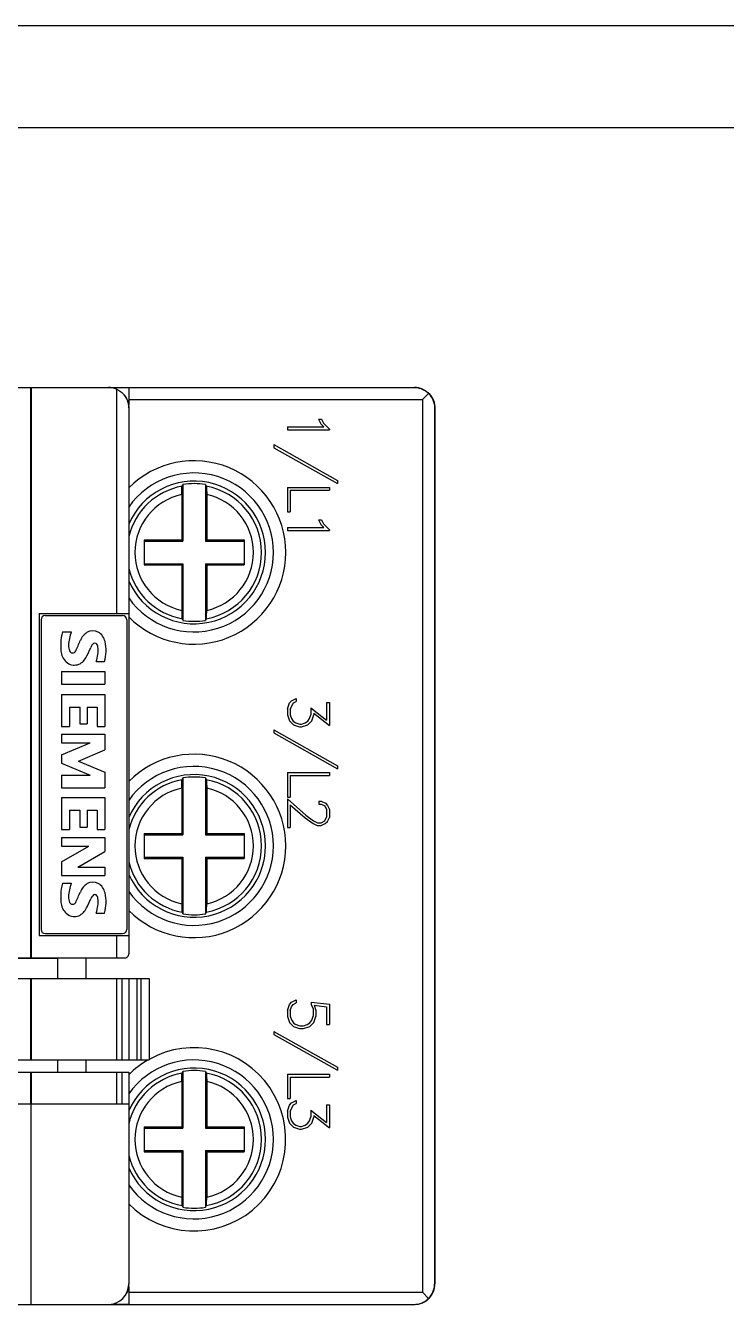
# Model space of a CAD drawing. Header units: millimetres. Extents: x -72 to 2978, y -1067 to 2817.
# Drawn here: x 2433.1 to 2467.5, y 1442.4 to 1505.2 of the extents above; entities that cross this region are included whole.
import ezdxf

# ---------------------------------------------------------------- set-up
doc = ezdxf.new("R2010")
doc.units = ezdxf.units.MM
doc.layers.add('10000_FRONT', color=7, linetype='Continuous')

msp = doc.modelspace()

# ---------------------------------------------------------------- linework, layer by layer
msp.add_line((2313.019, 1505.151), (2622.008, 1505.151))
at = {"color": 30, "true_color": 0xf8991e}
msp.add_line((2322.28, 1500.151), (2614.486, 1500.151), dxfattribs=at)
at = {"layer": '10000_FRONT', "color": 7, "linetype": 'Continuous', "lineweight": 25}
for p, q in [((2383.22, 1487.396), (2437.2, 1487.396)), ((2433.382, 1487.396), (2433.382, 1459.396)), ((2433.416, 1487.396), (2433.416, 1459.396)), ((2437.2, 1487.396), (2438.2, 1487.396)), ((2437.341, 1487.386), (2438.2, 1487.386)), ((2437.6, 1487.313), (2437.6, 1476.296)), ((2437.6, 1487.313), (2437.65, 1487.289)), ((2437.65, 1487.289), (2437.699, 1487.263)), ((2438.2, 1487.396), (2438.2, 1486.796)), ((2438.2, 1487.396), (2452.2, 1487.396)), ((2452.2, 1487.396), (2452.248, 1487.395)), ((2452.2, 1487.396), (2452.21, 1487.396)), ((2452.248, 1487.395), (2452.297, 1487.392)), ((2452.297, 1487.392), (2452.346, 1487.385)), ((2452.346, 1487.385), (2452.396, 1487.377)), ((2452.396, 1487.377), (2452.447, 1487.365)), ((2452.447, 1487.365), (2452.497, 1487.351)), ((2452.497, 1487.351), (2452.546, 1487.334)), ((2452.546, 1487.334), (2452.596, 1487.315)), ((2452.596, 1487.315), (2452.644, 1487.292)), ((2452.61, 1487.313), (2452.61, 1487.308)), ((2452.61, 1487.313), (2452.66, 1487.289)), ((2452.644, 1487.292), (2452.691, 1487.267)), ((2452.66, 1487.289), (2452.71, 1487.262)), ((2437.699, 1487.263), (2437.747, 1487.233)), ((2437.747, 1487.233), (2437.793, 1487.201)), ((2437.793, 1487.201), (2437.837, 1487.167)), ((2437.837, 1487.167), (2437.879, 1487.131)), ((2437.879, 1487.131), (2437.917, 1487.093)), ((2437.917, 1487.093), (2437.953, 1487.054)), ((2437.953, 1487.054), (2437.986, 1487.014)), ((2437.986, 1487.014), (2438.016, 1486.975)), ((2438.016, 1486.975), (2438.043, 1486.935)), ((2438.043, 1486.935), (2438.068, 1486.893)), ((2438.068, 1486.893), (2438.091, 1486.851)), ((2438.091, 1486.851), (2438.112, 1486.807)), ((2438.112, 1486.807), (2438.131, 1486.762)), ((2438.131, 1486.762), (2438.147, 1486.716)), ((2438.147, 1486.716), (2438.162, 1486.67)), ((2438.162, 1486.67), (2438.174, 1486.624)), ((2438.2, 1486.796), (2438.2, 1486.527)), ((2438.2, 1486.796), (2452.6, 1486.796)), ((2452.6, 1486.796), (2452.907, 1487.104)), ((2452.6, 1486.796), (2452.6, 1442.996)), ((2452.691, 1487.267), (2452.736, 1487.24)), ((2452.71, 1487.262), (2452.758, 1487.233)), ((2452.736, 1487.24), (2452.78, 1487.211)), ((2452.758, 1487.233), (2452.804, 1487.2)), ((2452.78, 1487.211), (2452.823, 1487.179)), ((2452.804, 1487.2), (2452.849, 1487.166)), ((2452.823, 1487.179), (2452.865, 1487.143)), ((2452.849, 1487.166), (2452.89, 1487.129)), ((2452.865, 1487.143), (2452.907, 1487.103)), ((2452.89, 1487.129), (2452.929, 1487.091)), ((2452.907, 1487.103), (2452.946, 1487.062)), ((2452.929, 1487.091), (2452.964, 1487.053)), ((2452.946, 1487.062), (2452.982, 1487.019)), ((2452.964, 1487.053), (2452.996, 1487.014)), ((2452.982, 1487.019), (2453.014, 1486.977)), ((2452.996, 1487.014), (2453.026, 1486.975)), ((2453.014, 1486.977), (2453.044, 1486.933)), ((2453.026, 1486.975), (2453.053, 1486.934)), ((2453.044, 1486.933), (2453.071, 1486.887)), ((2453.053, 1486.934), (2453.078, 1486.893)), ((2453.071, 1486.887), (2453.096, 1486.84)), ((2453.078, 1486.893), (2453.101, 1486.849)), ((2453.096, 1486.84), (2453.118, 1486.792)), ((2453.101, 1486.849), (2453.122, 1486.805)), ((2453.118, 1486.792), (2453.138, 1486.743)), ((2453.122, 1486.805), (2453.141, 1486.76)), ((2453.138, 1486.743), (2453.155, 1486.693)), ((2453.141, 1486.76), (2453.158, 1486.715)), ((2453.155, 1486.693), (2453.169, 1486.643)), ((2453.158, 1486.715), (2453.172, 1486.669)), ((2453.172, 1486.669), (2453.184, 1486.623)), ((2438.174, 1486.624), (2438.183, 1486.577)), ((2438.183, 1486.577), (2438.191, 1486.531)), ((2438.191, 1486.531), (2438.196, 1486.486)), ((2438.196, 1486.486), (2438.199, 1486.441)), ((2438.199, 1486.441), (2438.2, 1486.396)), ((2438.2, 1486.396), (2438.2, 1459.596)), ((2438.21, 1486.386), (2438.21, 1485.486)), ((2453.169, 1486.643), (2453.18, 1486.593)), ((2453.18, 1486.593), (2453.189, 1486.543)), ((2453.184, 1486.623), (2453.193, 1486.577)), ((2453.189, 1486.543), (2453.195, 1486.493)), ((2453.193, 1486.577), (2453.201, 1486.531)), ((2453.195, 1486.493), (2453.199, 1486.444)), ((2453.199, 1486.444), (2453.2, 1486.396)), ((2453.2, 1486.396), (2453.2, 1443.396)), ((2453.201, 1486.531), (2453.206, 1486.485)), ((2453.206, 1486.485), (2453.209, 1486.44)), ((2453.209, 1486.44), (2453.21, 1486.396)), ((2453.21, 1486.386), (2453.21, 1443.406)), ((2438.2, 1485.486), (2438.21, 1485.486)), ((2445.984, 1485.453), (2445.984, 1485.316)), ((2445.984, 1485.453), (2447.776, 1485.453)), ((2447.506, 1485.838), (2447.618, 1485.61)), ((2447.506, 1485.838), (2447.65, 1485.838)), ((2447.618, 1485.61), (2447.776, 1485.453)), ((2447.65, 1485.838), (2447.752, 1485.637)), ((2447.752, 1485.637), (2448.042, 1485.345)), ((2445.984, 1485.316), (2448.042, 1485.316)), ((2448.042, 1485.345), (2448.042, 1485.316)), ((2445.318, 1484.586), (2445.318, 1484.437)), ((2445.318, 1484.586), (2448.434, 1482.832)), ((2445.318, 1484.437), (2448.434, 1482.685)), ((2440.798, 1482.266), (2440.799, 1482.291)), ((2440.798, 1482.241), (2440.798, 1482.266)), ((2440.799, 1482.314), (2440.8, 1482.337)), ((2440.799, 1482.291), (2440.799, 1482.314)), ((2440.8, 1482.36), (2440.801, 1482.382)), ((2440.8, 1482.337), (2440.8, 1482.36)), ((2440.801, 1482.382), (2440.802, 1482.403)), ((2440.802, 1482.403), (2440.803, 1482.422)), ((2440.803, 1482.422), (2440.804, 1482.44)), ((2440.804, 1482.44), (2440.805, 1482.457)), ((2440.805, 1482.457), (2440.806, 1482.473)), ((2440.806, 1482.473), (2440.807, 1482.488)), ((2440.807, 1482.488), (2440.808, 1482.502)), ((2440.808, 1482.502), (2440.81, 1482.513)), ((2440.81, 1482.513), (2440.811, 1482.523)), ((2440.811, 1482.523), (2440.812, 1482.531)), ((2440.812, 1482.531), (2440.813, 1482.538)), ((2440.813, 1482.538), (2440.815, 1482.544)), ((2440.815, 1482.544), (2440.816, 1482.547)), ((2440.816, 1482.547), (2440.822, 1482.559)), ((2440.822, 1482.559), (2440.829, 1482.57)), ((2440.829, 1482.57), (2440.835, 1482.582)), ((2440.835, 1482.582), (2440.841, 1482.594)), ((2440.841, 1482.594), (2440.847, 1482.605)), ((2440.847, 1482.605), (2440.854, 1482.617)), ((2440.854, 1482.617), (2440.86, 1482.629)), ((2440.86, 1482.629), (2440.86, 1479.846)), ((2441.96, 1482.629), (2441.96, 1479.846)), ((2441.96, 1482.629), (2441.966, 1482.617)), ((2441.966, 1482.617), (2441.973, 1482.605)), ((2441.973, 1482.605), (2441.979, 1482.594)), ((2441.979, 1482.594), (2441.985, 1482.582)), ((2441.985, 1482.582), (2441.991, 1482.57)), ((2441.991, 1482.57), (2441.997, 1482.559)), ((2441.997, 1482.559), (2442.004, 1482.547)), ((2442.004, 1482.547), (2442.005, 1482.543)), ((2442.005, 1482.543), (2442.007, 1482.536)), ((2442.007, 1482.536), (2442.009, 1482.526)), ((2442.009, 1482.526), (2442.01, 1482.515)), ((2442.01, 1482.515), (2442.012, 1482.501)), ((2442.012, 1482.501), (2442.013, 1482.485)), ((2442.013, 1482.485), (2442.014, 1482.466)), ((2442.014, 1482.466), (2442.016, 1482.445)), ((2442.016, 1482.445), (2442.017, 1482.424)), ((2442.017, 1482.424), (2442.018, 1482.401)), ((2442.018, 1482.401), (2442.019, 1482.375)), ((2442.019, 1482.375), (2442.02, 1482.348)), ((2442.02, 1482.348), (2442.021, 1482.32)), ((2442.021, 1482.32), (2442.021, 1482.292)), ((2442.021, 1482.292), (2442.022, 1482.263)), ((2442.022, 1482.263), (2442.022, 1482.232)), ((2445.984, 1482.491), (2445.984, 1481.296)), ((2445.984, 1482.491), (2448.042, 1482.491)), ((2446.121, 1482.354), (2446.121, 1481.296)), ((2446.121, 1482.354), (2448.042, 1482.354)), ((2448.042, 1482.491), (2448.042, 1482.354)), ((2448.434, 1482.832), (2448.434, 1482.685)), ((2440.797, 1482.215), (2440.798, 1482.241)), ((2440.797, 1482.188), (2440.797, 1482.215)), ((2440.797, 1482.162), (2440.797, 1482.188)), ((2440.797, 1482.137), (2440.797, 1482.162)), ((2440.797, 1482.137), (2440.797, 1479.909)), ((2442.022, 1482.232), (2442.023, 1482.2)), ((2442.023, 1482.2), (2442.023, 1482.168)), ((2442.023, 1482.168), (2442.023, 1482.137)), ((2442.023, 1482.137), (2442.023, 1479.909)), ((2445.984, 1481.296), (2446.121, 1481.296)), ((2445.984, 1480.515), (2445.984, 1480.377)), ((2445.984, 1480.515), (2447.776, 1480.515)), ((2447.506, 1480.899), (2447.618, 1480.671)), ((2447.506, 1480.899), (2447.65, 1480.899)), ((2447.618, 1480.671), (2447.776, 1480.515)), ((2447.65, 1480.899), (2447.752, 1480.698)), ((2447.752, 1480.698), (2448.042, 1480.406)), ((2448.042, 1480.406), (2448.042, 1480.377)), ((2438.96, 1479.909), (2438.96, 1478.684)), ((2438.96, 1479.909), (2440.797, 1479.909)), ((2438.96, 1479.846), (2440.86, 1479.846)), ((2440.797, 1479.909), (2440.86, 1479.846)), ((2441.96, 1479.846), (2442.023, 1479.909)), ((2441.96, 1479.846), (2443.86, 1479.846)), ((2442.023, 1479.909), (2443.86, 1479.909)), ((2443.86, 1479.909), (2443.86, 1478.684)), ((2445.984, 1480.377), (2448.042, 1480.377)), ((2438.96, 1478.746), (2440.86, 1478.746)), ((2438.96, 1478.684), (2440.797, 1478.684)), ((2440.797, 1478.684), (2440.86, 1478.746)), ((2440.797, 1478.684), (2440.797, 1476.456)), ((2440.86, 1478.746), (2440.86, 1475.964)), ((2441.96, 1478.746), (2441.96, 1475.964)), ((2441.96, 1478.746), (2442.023, 1478.684)), ((2441.96, 1478.746), (2443.86, 1478.746)), ((2442.023, 1478.684), (2442.023, 1476.456)), ((2442.023, 1478.684), (2443.86, 1478.684)), ((2433.8, 1476.296), (2433.8, 1460.496)), ((2433.8, 1476.296), (2438.2, 1476.296)), ((2433.9, 1475.996), (2433.9, 1460.796)), ((2434.1, 1476.196), (2437.9, 1476.196)), ((2438.1, 1475.996), (2438.1, 1460.796)), ((2440.797, 1476.456), (2440.797, 1476.425)), ((2440.797, 1476.425), (2440.797, 1476.393)), ((2440.797, 1476.393), (2440.798, 1476.361)), ((2440.798, 1476.361), (2440.798, 1476.33)), ((2440.798, 1476.33), (2440.799, 1476.301)), ((2440.799, 1476.301), (2440.799, 1476.273)), ((2440.799, 1476.273), (2440.8, 1476.245)), ((2440.8, 1476.245), (2440.801, 1476.218)), ((2440.801, 1476.218), (2440.802, 1476.192)), ((2440.802, 1476.192), (2440.803, 1476.169)), ((2440.803, 1476.169), (2440.804, 1476.147)), ((2440.804, 1476.147), (2440.805, 1476.127)), ((2440.805, 1476.127), (2440.807, 1476.108)), ((2440.807, 1476.108), (2440.808, 1476.092)), ((2440.808, 1476.092), (2440.81, 1476.078)), ((2440.81, 1476.078), (2440.811, 1476.067)), ((2440.811, 1476.067), (2440.813, 1476.057)), ((2440.813, 1476.057), (2440.814, 1476.05)), ((2440.814, 1476.05), (2440.816, 1476.046)), ((2440.816, 1476.046), (2440.822, 1476.034)), ((2440.822, 1476.034), (2440.829, 1476.022)), ((2440.829, 1476.022), (2440.835, 1476.011)), ((2440.835, 1476.011), (2440.841, 1475.999)), ((2440.841, 1475.999), (2440.847, 1475.987)), ((2440.847, 1475.987), (2440.854, 1475.976)), ((2441.966, 1475.976), (2441.973, 1475.987)), ((2441.973, 1475.987), (2441.979, 1475.999)), ((2441.979, 1475.999), (2441.985, 1476.011)), ((2441.985, 1476.011), (2441.991, 1476.022)), ((2441.991, 1476.022), (2441.997, 1476.034)), ((2441.997, 1476.034), (2442.004, 1476.046)), ((2442.004, 1476.046), (2442.005, 1476.049)), ((2442.005, 1476.049), (2442.006, 1476.055)), ((2442.006, 1476.055), (2442.008, 1476.062)), ((2442.008, 1476.062), (2442.009, 1476.07)), ((2442.009, 1476.07), (2442.01, 1476.08)), ((2442.01, 1476.08), (2442.011, 1476.091)), ((2442.011, 1476.091), (2442.013, 1476.104)), ((2442.013, 1476.104), (2442.014, 1476.119)), ((2442.014, 1476.119), (2442.015, 1476.136)), ((2442.015, 1476.136), (2442.016, 1476.153)), ((2442.016, 1476.153), (2442.017, 1476.17)), ((2442.017, 1476.17), (2442.018, 1476.19)), ((2442.018, 1476.19), (2442.019, 1476.211)), ((2442.019, 1476.233), (2442.02, 1476.256)), ((2442.019, 1476.211), (2442.019, 1476.233)), ((2442.02, 1476.256), (2442.021, 1476.279)), ((2442.021, 1476.302), (2442.022, 1476.326)), ((2442.021, 1476.279), (2442.021, 1476.302)), ((2442.022, 1476.378), (2442.023, 1476.404)), ((2442.022, 1476.352), (2442.022, 1476.378)), ((2442.022, 1476.326), (2442.022, 1476.352)), ((2442.023, 1476.43), (2442.023, 1476.456)), ((2442.023, 1476.404), (2442.023, 1476.43)), ((2434.946, 1475.396), (2435.384, 1475.396)), ((2440.854, 1475.976), (2440.86, 1475.964)), ((2441.96, 1475.964), (2441.966, 1475.976)), ((2436.164, 1474.248), (2436.337, 1474.631)), ((2436.605, 1473.938), (2437.014, 1473.938)), ((2434.9, 1473.456), (2434.9, 1472.835)), ((2434.9, 1473.456), (2437.029, 1473.456)), ((2437.029, 1473.456), (2437.029, 1472.835)), ((2434.9, 1472.835), (2437.029, 1472.835)), ((2434.9, 1472.332), (2434.9, 1470.758)), ((2434.9, 1472.332), (2437.029, 1472.332)), ((2437.029, 1472.332), (2437.029, 1470.758)), ((2435.298, 1471.711), (2435.298, 1470.758)), ((2435.298, 1471.711), (2435.8, 1471.711)), ((2435.8, 1471.711), (2435.8, 1470.879)), ((2436.164, 1471.711), (2436.164, 1470.879)), ((2436.164, 1471.711), (2436.648, 1471.711)), ((2436.648, 1471.711), (2436.648, 1470.758)), ((2445.984, 1471.622), (2446.082, 1471.918)), ((2445.984, 1471.622), (2445.984, 1471.329)), ((2446.082, 1471.918), (2446.183, 1472.023)), ((2446.121, 1471.614), (2446.275, 1471.925)), ((2446.121, 1471.614), (2446.121, 1471.334)), ((2446.183, 1472.023), (2446.409, 1472.135)), ((2446.275, 1471.925), (2446.409, 1471.99)), ((2446.409, 1472.135), (2446.409, 1471.99)), ((2447.135, 1471.664), (2447.135, 1471.334)), ((2447.135, 1471.664), (2447.905, 1471.069)), ((2447.905, 1471.93), (2447.905, 1471.069)), ((2447.905, 1471.93), (2448.042, 1471.93)), ((2448.042, 1471.93), (2448.042, 1470.799)), ((2445.984, 1471.329), (2446.083, 1471.032)), ((2446.083, 1471.032), (2446.282, 1470.831)), ((2446.121, 1471.334), (2446.186, 1471.15)), ((2446.186, 1471.15), (2446.27, 1471.022)), ((2446.27, 1471.022), (2446.399, 1470.936)), ((2446.858, 1470.936), (2446.988, 1471.022)), ((2446.976, 1470.831), (2447.176, 1471.032)), ((2446.988, 1471.022), (2447.072, 1471.15)), ((2447.072, 1471.15), (2447.135, 1471.334)), ((2447.176, 1471.032), (2447.275, 1471.329)), ((2447.275, 1471.402), (2447.275, 1471.329)), ((2447.275, 1471.402), (2448.042, 1470.799)), ((2434.9, 1470.758), (2435.298, 1470.758)), ((2434.9, 1470.376), (2434.9, 1469.961)), ((2434.9, 1470.376), (2437.029, 1470.376)), ((2435.8, 1470.879), (2436.164, 1470.879)), ((2436.648, 1470.758), (2437.029, 1470.758)), ((2437.029, 1470.376), (2437.029, 1469.606)), ((2445.318, 1470.586), (2445.318, 1470.437)), ((2445.318, 1470.586), (2448.434, 1468.832)), ((2445.318, 1470.437), (2448.434, 1468.685)), ((2446.282, 1470.831), (2446.578, 1470.734)), ((2446.399, 1470.936), (2446.584, 1470.873)), ((2446.578, 1470.734), (2446.68, 1470.734)), ((2446.584, 1470.873), (2446.674, 1470.873)), ((2446.674, 1470.873), (2446.858, 1470.936)), ((2446.68, 1470.734), (2446.976, 1470.831)), ((2434.9, 1469.367), (2436.303, 1469.961)), ((2434.9, 1469.961), (2436.303, 1469.961)), ((2434.9, 1469.367), (2434.9, 1468.963)), ((2435.732, 1469.06), (2437.029, 1469.606)), ((2434.9, 1468.963), (2436.307, 1468.364)), ((2435.732, 1469.06), (2437.029, 1468.509)), ((2437.029, 1468.509), (2437.029, 1467.745)), ((2445.984, 1468.491), (2445.984, 1467.296)), ((2445.984, 1468.491), (2448.042, 1468.491)), ((2448.042, 1468.491), (2448.042, 1468.354)), ((2448.434, 1468.832), (2448.434, 1468.685)), ((2434.9, 1468.364), (2434.9, 1467.745)), ((2434.9, 1468.364), (2436.307, 1468.364)), ((2440.797, 1467.815), (2440.798, 1467.841)), ((2440.798, 1467.866), (2440.799, 1467.891)), ((2440.798, 1467.841), (2440.798, 1467.866)), ((2440.799, 1467.914), (2440.8, 1467.937)), ((2440.799, 1467.891), (2440.799, 1467.914)), ((2440.8, 1467.96), (2440.801, 1467.982)), ((2440.8, 1467.937), (2440.8, 1467.96)), ((2440.801, 1467.982), (2440.802, 1468.003)), ((2440.802, 1468.003), (2440.803, 1468.022)), ((2440.803, 1468.022), (2440.804, 1468.04)), ((2440.804, 1468.04), (2440.805, 1468.057)), ((2440.805, 1468.057), (2440.806, 1468.073)), ((2440.806, 1468.073), (2440.807, 1468.088)), ((2440.807, 1468.088), (2440.808, 1468.102)), ((2440.808, 1468.102), (2440.81, 1468.113)), ((2440.81, 1468.113), (2440.811, 1468.123)), ((2440.811, 1468.123), (2440.812, 1468.131)), ((2440.812, 1468.131), (2440.813, 1468.138)), ((2440.813, 1468.138), (2440.815, 1468.144)), ((2440.815, 1468.144), (2440.816, 1468.147)), ((2440.816, 1468.147), (2440.822, 1468.159)), ((2440.822, 1468.159), (2440.829, 1468.17)), ((2440.829, 1468.17), (2440.835, 1468.182)), ((2440.835, 1468.182), (2440.841, 1468.194)), ((2440.841, 1468.194), (2440.847, 1468.205)), ((2440.847, 1468.205), (2440.854, 1468.217)), ((2440.854, 1468.217), (2440.86, 1468.229)), ((2440.86, 1468.229), (2440.86, 1465.446)), ((2441.96, 1468.229), (2441.96, 1465.446)), ((2441.96, 1468.229), (2441.966, 1468.217)), ((2441.966, 1468.217), (2441.973, 1468.205)), ((2441.973, 1468.205), (2441.979, 1468.194)), ((2441.979, 1468.194), (2441.985, 1468.182)), ((2441.985, 1468.182), (2441.991, 1468.17)), ((2441.991, 1468.17), (2441.997, 1468.159)), ((2441.997, 1468.159), (2442.004, 1468.147)), ((2442.004, 1468.147), (2442.005, 1468.143)), ((2442.005, 1468.143), (2442.007, 1468.136)), ((2442.007, 1468.136), (2442.009, 1468.126)), ((2442.009, 1468.126), (2442.01, 1468.115)), ((2442.01, 1468.115), (2442.012, 1468.101)), ((2442.012, 1468.101), (2442.013, 1468.085)), ((2442.013, 1468.085), (2442.014, 1468.066)), ((2442.014, 1468.066), (2442.016, 1468.045)), ((2442.016, 1468.045), (2442.017, 1468.024)), ((2442.017, 1468.024), (2442.018, 1468.001)), ((2442.018, 1468.001), (2442.019, 1467.975)), ((2442.019, 1467.975), (2442.02, 1467.948)), ((2442.02, 1467.948), (2442.021, 1467.92)), ((2442.021, 1467.92), (2442.021, 1467.892)), ((2442.021, 1467.892), (2442.022, 1467.863)), ((2442.022, 1467.863), (2442.022, 1467.832)), ((2442.022, 1467.832), (2442.023, 1467.8)), ((2446.121, 1468.354), (2446.121, 1467.296)), ((2446.121, 1468.354), (2448.042, 1468.354)), ((2434.9, 1467.745), (2437.029, 1467.745)), ((2434.9, 1467.268), (2434.9, 1465.694)), ((2434.9, 1467.268), (2437.029, 1467.268)), ((2437.029, 1467.268), (2437.029, 1465.694)), ((2440.797, 1467.788), (2440.797, 1467.815)), ((2440.797, 1467.762), (2440.797, 1467.788)), ((2440.797, 1467.737), (2440.797, 1467.762)), ((2440.797, 1467.737), (2440.797, 1465.509)), ((2442.023, 1467.8), (2442.023, 1467.768)), ((2442.023, 1467.768), (2442.023, 1467.737)), ((2442.023, 1467.737), (2442.023, 1465.509)), ((2445.984, 1467.296), (2446.121, 1467.296)), ((2445.984, 1467.21), (2445.984, 1465.795)), ((2445.984, 1467.21), (2446.884, 1466.409)), ((2435.298, 1466.647), (2435.298, 1465.694)), ((2435.298, 1466.647), (2435.8, 1466.647)), ((2435.8, 1466.647), (2435.8, 1465.815)), ((2436.164, 1466.647), (2436.164, 1465.815)), ((2436.164, 1466.647), (2436.648, 1466.647)), ((2436.648, 1466.647), (2436.648, 1465.694)), ((2446.121, 1466.919), (2446.121, 1465.795)), ((2446.121, 1466.919), (2446.854, 1466.28)), ((2447.52, 1467.087), (2447.52, 1466.947)), ((2447.52, 1467.087), (2447.644, 1467.087)), ((2447.52, 1466.947), (2447.633, 1466.947)), ((2447.633, 1466.947), (2447.814, 1466.856)), ((2447.644, 1467.087), (2447.845, 1466.989)), ((2447.814, 1466.856), (2447.905, 1466.675)), ((2447.845, 1466.989), (2447.944, 1466.887)), ((2447.905, 1466.675), (2447.905, 1466.303)), ((2447.944, 1466.887), (2448.042, 1466.686)), ((2448.042, 1466.686), (2448.042, 1466.291)), ((2446.854, 1466.28), (2447.241, 1465.989)), ((2446.884, 1466.409), (2447.265, 1466.123)), ((2447.241, 1465.989), (2447.438, 1465.89)), ((2447.265, 1466.123), (2447.452, 1466.031)), ((2447.452, 1466.031), (2447.633, 1466.031)), ((2447.633, 1466.031), (2447.814, 1466.121)), ((2447.642, 1465.89), (2447.842, 1465.989)), ((2447.814, 1466.121), (2447.905, 1466.303)), ((2447.842, 1465.989), (2447.943, 1466.091)), ((2447.943, 1466.091), (2448.042, 1466.291)), ((2434.9, 1465.694), (2435.298, 1465.694)), ((2435.8, 1465.815), (2436.164, 1465.815)), ((2436.648, 1465.694), (2437.029, 1465.694)), ((2438.96, 1465.509), (2438.96, 1464.284)), ((2438.96, 1465.509), (2440.797, 1465.509)), ((2438.96, 1465.446), (2440.86, 1465.446)), ((2440.797, 1465.509), (2440.86, 1465.446)), ((2441.96, 1465.446), (2442.023, 1465.509)), ((2441.96, 1465.446), (2443.86, 1465.446)), ((2442.023, 1465.509), (2443.86, 1465.509)), ((2443.86, 1465.509), (2443.86, 1464.284)), ((2445.984, 1465.795), (2446.121, 1465.795)), ((2447.438, 1465.89), (2447.642, 1465.89)), ((2434.9, 1465.312), (2434.9, 1464.879)), ((2434.9, 1465.312), (2437.029, 1465.312)), ((2434.9, 1464.115), (2436.25, 1464.879)), ((2434.9, 1464.879), (2436.25, 1464.879)), ((2437.029, 1465.312), (2437.029, 1464.621)), ((2434.9, 1464.115), (2434.9, 1463.445)), ((2435.696, 1463.856), (2437.029, 1464.621)), ((2438.96, 1464.346), (2440.86, 1464.346)), ((2438.96, 1464.284), (2440.797, 1464.284)), ((2440.797, 1464.284), (2440.86, 1464.346)), ((2440.797, 1464.284), (2440.797, 1462.056)), ((2440.86, 1464.346), (2440.86, 1461.564)), ((2441.96, 1464.346), (2441.96, 1461.564)), ((2441.96, 1464.346), (2442.023, 1464.284)), ((2441.96, 1464.346), (2443.86, 1464.346)), ((2442.023, 1464.284), (2442.023, 1462.056)), ((2442.023, 1464.284), (2443.86, 1464.284)), ((2434.9, 1463.445), (2437.029, 1463.445)), ((2435.696, 1463.856), (2437.029, 1463.856)), ((2437.029, 1463.856), (2437.029, 1463.445)), ((2434.946, 1463.06), (2435.384, 1463.06)), ((2436.164, 1461.912), (2436.337, 1462.295)), ((2436.605, 1461.602), (2437.014, 1461.602)), ((2440.797, 1462.056), (2440.797, 1462.025)), ((2440.797, 1462.025), (2440.797, 1461.993)), ((2440.797, 1461.993), (2440.798, 1461.961)), ((2440.798, 1461.961), (2440.798, 1461.93)), ((2440.798, 1461.93), (2440.799, 1461.901)), ((2440.799, 1461.901), (2440.799, 1461.873)), ((2440.799, 1461.873), (2440.8, 1461.845)), ((2440.8, 1461.845), (2440.801, 1461.818)), ((2440.801, 1461.818), (2440.802, 1461.792)), ((2440.802, 1461.792), (2440.803, 1461.769)), ((2440.803, 1461.769), (2440.804, 1461.747)), ((2440.804, 1461.747), (2440.805, 1461.727)), ((2440.805, 1461.727), (2440.807, 1461.708)), ((2440.807, 1461.708), (2440.808, 1461.692)), ((2440.808, 1461.692), (2440.81, 1461.678)), ((2440.81, 1461.678), (2440.811, 1461.667)), ((2440.811, 1461.667), (2440.813, 1461.657)), ((2440.813, 1461.657), (2440.814, 1461.65)), ((2440.814, 1461.65), (2440.816, 1461.646)), ((2440.816, 1461.646), (2440.822, 1461.634)), ((2440.822, 1461.634), (2440.829, 1461.622)), ((2440.829, 1461.622), (2440.835, 1461.611)), ((2440.835, 1461.611), (2440.841, 1461.599)), ((2440.841, 1461.599), (2440.847, 1461.587)), ((2440.847, 1461.587), (2440.854, 1461.576)), ((2440.854, 1461.576), (2440.86, 1461.564)), ((2441.96, 1461.564), (2441.966, 1461.576)), ((2441.966, 1461.576), (2441.973, 1461.587)), ((2441.973, 1461.587), (2441.979, 1461.599)), ((2441.979, 1461.599), (2441.985, 1461.611)), ((2441.985, 1461.611), (2441.991, 1461.622)), ((2441.991, 1461.622), (2441.997, 1461.634)), ((2441.997, 1461.634), (2442.004, 1461.646)), ((2442.004, 1461.646), (2442.005, 1461.649)), ((2442.005, 1461.649), (2442.006, 1461.655)), ((2442.006, 1461.655), (2442.008, 1461.662)), ((2442.008, 1461.662), (2442.009, 1461.67)), ((2442.009, 1461.67), (2442.01, 1461.68)), ((2442.01, 1461.68), (2442.011, 1461.691)), ((2442.011, 1461.691), (2442.013, 1461.704)), ((2442.013, 1461.704), (2442.014, 1461.719)), ((2442.014, 1461.719), (2442.015, 1461.736)), ((2442.015, 1461.736), (2442.016, 1461.753)), ((2442.016, 1461.753), (2442.017, 1461.77)), ((2442.017, 1461.77), (2442.018, 1461.79)), ((2442.018, 1461.79), (2442.019, 1461.811)), ((2442.019, 1461.833), (2442.02, 1461.856)), ((2442.019, 1461.811), (2442.019, 1461.833)), ((2442.02, 1461.856), (2442.021, 1461.879)), ((2442.021, 1461.902), (2442.022, 1461.926)), ((2442.021, 1461.879), (2442.021, 1461.902)), ((2442.022, 1461.978), (2442.023, 1462.004)), ((2442.022, 1461.952), (2442.022, 1461.978)), ((2442.022, 1461.926), (2442.022, 1461.952)), ((2442.023, 1462.03), (2442.023, 1462.056)), ((2442.023, 1462.004), (2442.023, 1462.03)), ((2433.8, 1460.496), (2438.2, 1460.496)), ((2434.1, 1460.596), (2437.9, 1460.596)), ((2437.6, 1460.496), (2437.6, 1459.396)), ((2383.4, 1459.396), (2438, 1459.396)), ((2386.71, 1459.386), (2434.71, 1459.386)), ((2434.71, 1459.396), (2434.71, 1458.396)), ((2436.1, 1459.396), (2436.1, 1458.396)), ((2438, 1459.396), (2438.026, 1459.398)), ((2438.026, 1459.398), (2438.05, 1459.403)), ((2438.05, 1459.403), (2438.072, 1459.41)), ((2438.072, 1459.41), (2438.093, 1459.419)), ((2438.093, 1459.419), (2438.111, 1459.43)), ((2438.111, 1459.43), (2438.128, 1459.443)), ((2438.128, 1459.443), (2438.144, 1459.457)), ((2438.144, 1459.457), (2438.157, 1459.473)), ((2438.157, 1459.473), (2438.169, 1459.489)), ((2438.169, 1459.489), (2438.178, 1459.506)), ((2438.178, 1459.506), (2438.186, 1459.524)), ((2438.186, 1459.524), (2438.192, 1459.542)), ((2438.192, 1459.542), (2438.197, 1459.56)), ((2438.197, 1459.56), (2438.199, 1459.578)), ((2438.199, 1459.578), (2438.2, 1459.596)), ((2382.2, 1458.396), (2439.2, 1458.396)), ((2433.381, 1458.396), (2433.381, 1454.396)), ((2433.416, 1458.396), (2433.416, 1454.396)), ((2437.6, 1458.396), (2437.6, 1454.396)), ((2437.863, 1458.396), (2437.863, 1454.396)), ((2438.2, 1458.396), (2438.2, 1454.396)), ((2438.6, 1458.396), (2438.6, 1454.396)), ((2438.8, 1458.396), (2438.8, 1454.396)), ((2439.2, 1458.396), (2439.2, 1454.396)), ((2446.082, 1457.118), (2446.183, 1457.223)), ((2446.183, 1457.223), (2446.409, 1457.335)), ((2446.259, 1457.115), (2446.409, 1457.19)), ((2446.409, 1457.335), (2446.409, 1457.19)), ((2447.142, 1457.228), (2447.142, 1457.102)), ((2447.142, 1457.228), (2448.042, 1457.127)), ((2445.984, 1456.822), (2446.082, 1457.118)), ((2445.984, 1456.822), (2445.984, 1456.529)), ((2446.121, 1456.817), (2446.186, 1457)), ((2446.121, 1456.817), (2446.121, 1456.534)), ((2446.121, 1456.534), (2446.179, 1456.358)), ((2446.186, 1457), (2446.259, 1457.115)), ((2447.142, 1457.102), (2447.239, 1456.91)), ((2447.175, 1456.35), (2447.239, 1456.534)), ((2447.239, 1456.91), (2447.239, 1456.534)), ((2447.291, 1457.081), (2447.376, 1456.822)), ((2447.291, 1457.081), (2447.905, 1456.992)), ((2447.376, 1456.822), (2447.376, 1456.529)), ((2447.905, 1456.992), (2447.905, 1456.125)), ((2448.042, 1457.127), (2448.042, 1456.125)), ((2445.984, 1456.529), (2446.084, 1456.232)), ((2446.084, 1456.232), (2446.284, 1456.031)), ((2446.179, 1456.358), (2446.285, 1456.211)), ((2446.284, 1456.031), (2446.58, 1455.934)), ((2446.285, 1456.211), (2446.368, 1456.156)), ((2446.368, 1456.156), (2446.587, 1456.073)), ((2446.58, 1455.934), (2446.779, 1455.934)), ((2446.587, 1456.073), (2446.774, 1456.073)), ((2446.774, 1456.073), (2446.959, 1456.136)), ((2446.779, 1455.934), (2447.076, 1456.031)), ((2446.959, 1456.136), (2447.089, 1456.222)), ((2447.076, 1456.031), (2447.278, 1456.232)), ((2447.089, 1456.222), (2447.175, 1456.35)), ((2447.278, 1456.232), (2447.376, 1456.529)), ((2447.905, 1456.125), (2448.042, 1456.125)), ((2445.318, 1455.786), (2445.318, 1455.637)), ((2445.318, 1455.786), (2448.434, 1454.032)), ((2445.318, 1455.637), (2448.434, 1453.885)), ((2429.43, 1454.396), (2433.381, 1454.396)), ((2433.381, 1454.396), (2433.416, 1454.396)), ((2433.416, 1454.396), (2437.6, 1454.396)), ((2434.71, 1454.396), (2434.71, 1453.796)), ((2436.1, 1454.396), (2436.1, 1453.796)), ((2437.6, 1454.396), (2437.863, 1454.396)), ((2437.863, 1454.396), (2438.2, 1454.396)), ((2438.2, 1454.396), (2438.6, 1454.396)), ((2438.6, 1454.396), (2438.8, 1454.396)), ((2438.8, 1454.396), (2439.2, 1454.396)), ((2448.434, 1454.032), (2448.434, 1453.885)), ((2429.43, 1453.796), (2433.381, 1453.796)), ((2433.381, 1453.796), (2433.381, 1452.246)), ((2433.381, 1453.796), (2433.416, 1453.796)), ((2433.416, 1453.796), (2433.416, 1452.246)), ((2433.416, 1453.796), (2437.6, 1453.796)), ((2437.6, 1453.796), (2437.6, 1452.246)), ((2437.6, 1453.796), (2437.863, 1453.796)), ((2437.863, 1453.796), (2437.863, 1452.246)), ((2437.863, 1453.796), (2438.2, 1453.796)), ((2438.2, 1453.796), (2438.2, 1452.246)), ((2438.2, 1453.796), (2438.2, 1453.796)), ((2440.797, 1453.415), (2440.798, 1453.441)), ((2440.797, 1453.388), (2440.797, 1453.415)), ((2440.798, 1453.466), (2440.799, 1453.491)), ((2440.798, 1453.441), (2440.798, 1453.466)), ((2440.799, 1453.514), (2440.8, 1453.537)), ((2440.799, 1453.491), (2440.799, 1453.514)), ((2440.8, 1453.56), (2440.801, 1453.582)), ((2440.8, 1453.537), (2440.8, 1453.56)), ((2440.801, 1453.582), (2440.802, 1453.603)), ((2440.802, 1453.603), (2440.803, 1453.622)), ((2440.803, 1453.622), (2440.804, 1453.64)), ((2440.804, 1453.64), (2440.805, 1453.657)), ((2440.805, 1453.657), (2440.806, 1453.673)), ((2440.806, 1453.673), (2440.807, 1453.688)), ((2440.807, 1453.688), (2440.808, 1453.702)), ((2440.808, 1453.702), (2440.81, 1453.713)), ((2440.81, 1453.713), (2440.811, 1453.723)), ((2440.811, 1453.723), (2440.812, 1453.731)), ((2440.812, 1453.731), (2440.813, 1453.738)), ((2440.813, 1453.738), (2440.815, 1453.744)), ((2440.815, 1453.744), (2440.816, 1453.747)), ((2440.816, 1453.747), (2440.822, 1453.759)), ((2440.822, 1453.759), (2440.829, 1453.77)), ((2440.829, 1453.77), (2440.835, 1453.782)), ((2440.835, 1453.782), (2440.841, 1453.794)), ((2440.841, 1453.794), (2440.847, 1453.805)), ((2440.847, 1453.805), (2440.854, 1453.817)), ((2440.854, 1453.817), (2440.86, 1453.829)), ((2440.86, 1453.829), (2440.86, 1451.046)), ((2441.96, 1453.829), (2441.96, 1451.046)), ((2441.96, 1453.829), (2441.966, 1453.817)), ((2441.966, 1453.817), (2441.973, 1453.805)), ((2441.973, 1453.805), (2441.979, 1453.794)), ((2441.979, 1453.794), (2441.985, 1453.782)), ((2441.985, 1453.782), (2441.991, 1453.77)), ((2441.991, 1453.77), (2441.997, 1453.759)), ((2441.997, 1453.759), (2442.004, 1453.747)), ((2442.004, 1453.747), (2442.005, 1453.743)), ((2442.005, 1453.743), (2442.007, 1453.736)), ((2442.007, 1453.736), (2442.009, 1453.726)), ((2442.009, 1453.726), (2442.01, 1453.715)), ((2442.01, 1453.715), (2442.012, 1453.701)), ((2442.012, 1453.701), (2442.013, 1453.685)), ((2442.013, 1453.685), (2442.014, 1453.666)), ((2442.014, 1453.666), (2442.016, 1453.645)), ((2442.016, 1453.645), (2442.017, 1453.624)), ((2442.017, 1453.624), (2442.018, 1453.601)), ((2442.018, 1453.601), (2442.019, 1453.575)), ((2442.019, 1453.575), (2442.02, 1453.548)), ((2442.02, 1453.548), (2442.021, 1453.52)), ((2442.021, 1453.52), (2442.021, 1453.492)), ((2442.021, 1453.492), (2442.022, 1453.463)), ((2442.022, 1453.463), (2442.022, 1453.432)), ((2442.022, 1453.432), (2442.023, 1453.4)), ((2442.023, 1453.4), (2442.023, 1453.368)), ((2445.984, 1453.691), (2445.984, 1452.496)), ((2445.984, 1453.691), (2448.042, 1453.691)), ((2446.121, 1453.554), (2446.121, 1452.496)), ((2446.121, 1453.554), (2448.042, 1453.554)), ((2448.042, 1453.691), (2448.042, 1453.554)), ((2440.797, 1453.362), (2440.797, 1453.388)), ((2440.797, 1453.337), (2440.797, 1453.362)), ((2440.797, 1453.337), (2440.797, 1451.109)), ((2442.023, 1453.368), (2442.023, 1453.337)), ((2442.023, 1453.337), (2442.023, 1451.109)), ((2429.43, 1452.246), (2433.381, 1452.246)), ((2433.381, 1452.246), (2433.416, 1452.246)), ((2433.397, 1452.246), (2433.397, 1442.396)), ((2433.416, 1452.246), (2437.6, 1452.246)), ((2437.6, 1452.246), (2437.863, 1452.246)), ((2437.863, 1452.246), (2438.2, 1452.246)), ((2438.2, 1452.246), (2438.2, 1443.396)), ((2438.2, 1452.246), (2438.2, 1452.246)), ((2445.984, 1452.496), (2446.121, 1452.496)), ((2445.984, 1451.883), (2446.082, 1452.18)), ((2446.082, 1452.18), (2446.183, 1452.284)), ((2446.121, 1451.875), (2446.275, 1452.186)), ((2446.183, 1452.284), (2446.409, 1452.397)), ((2446.275, 1452.186), (2446.409, 1452.252)), ((2446.409, 1452.397), (2446.409, 1452.252)), ((2447.905, 1452.192), (2447.905, 1451.33)), ((2447.905, 1452.192), (2448.042, 1452.192)), ((2448.042, 1452.192), (2448.042, 1451.061)), ((2445.984, 1451.883), (2445.984, 1451.59)), ((2445.984, 1451.59), (2446.083, 1451.294)), ((2446.121, 1451.875), (2446.121, 1451.595)), ((2446.121, 1451.595), (2446.186, 1451.412)), ((2447.072, 1451.412), (2447.135, 1451.595)), ((2447.135, 1451.925), (2447.135, 1451.595)), ((2447.135, 1451.925), (2447.905, 1451.33)), ((2447.176, 1451.294), (2447.275, 1451.59)), ((2447.275, 1451.664), (2447.275, 1451.59)), ((2447.275, 1451.664), (2448.042, 1451.061)), ((2438.96, 1451.109), (2438.96, 1449.884)), ((2438.96, 1451.109), (2440.797, 1451.109)), ((2438.96, 1451.046), (2440.86, 1451.046)), ((2440.797, 1451.109), (2440.86, 1451.046)), ((2441.96, 1451.046), (2442.023, 1451.109)), ((2441.96, 1451.046), (2443.86, 1451.046)), ((2442.023, 1451.109), (2443.86, 1451.109)), ((2443.86, 1451.109), (2443.86, 1449.884)), ((2446.083, 1451.294), (2446.282, 1451.093)), ((2446.186, 1451.412), (2446.27, 1451.283)), ((2446.27, 1451.283), (2446.399, 1451.197)), ((2446.282, 1451.093), (2446.578, 1450.995)), ((2446.399, 1451.197), (2446.584, 1451.134)), ((2446.578, 1450.995), (2446.68, 1450.995)), ((2446.584, 1451.134), (2446.674, 1451.134)), ((2446.674, 1451.134), (2446.858, 1451.197)), ((2446.68, 1450.995), (2446.976, 1451.093)), ((2446.858, 1451.197), (2446.988, 1451.283)), ((2446.976, 1451.093), (2447.176, 1451.294)), ((2446.988, 1451.283), (2447.072, 1451.412)), ((2438.96, 1449.946), (2440.86, 1449.946)), ((2438.96, 1449.884), (2440.797, 1449.884)), ((2440.797, 1449.884), (2440.86, 1449.946)), ((2440.797, 1449.884), (2440.797, 1447.656)), ((2440.86, 1449.946), (2440.86, 1447.164)), ((2441.96, 1449.946), (2441.96, 1447.164)), ((2441.96, 1449.946), (2442.023, 1449.884)), ((2441.96, 1449.946), (2443.86, 1449.946)), ((2442.023, 1449.884), (2442.023, 1447.656)), ((2442.023, 1449.884), (2443.86, 1449.884)), ((2440.797, 1447.656), (2440.797, 1447.625)), ((2440.797, 1447.625), (2440.797, 1447.593)), ((2440.797, 1447.593), (2440.798, 1447.561)), ((2440.798, 1447.561), (2440.798, 1447.53)), ((2440.798, 1447.53), (2440.799, 1447.501)), ((2440.799, 1447.501), (2440.799, 1447.473)), ((2440.799, 1447.473), (2440.8, 1447.445)), ((2440.8, 1447.445), (2440.801, 1447.418)), ((2440.801, 1447.418), (2440.802, 1447.392)), ((2440.802, 1447.392), (2440.803, 1447.369)), ((2440.803, 1447.369), (2440.804, 1447.347)), ((2440.804, 1447.347), (2440.805, 1447.327)), ((2440.805, 1447.327), (2440.807, 1447.308)), ((2440.807, 1447.308), (2440.808, 1447.292)), ((2440.808, 1447.292), (2440.81, 1447.278)), ((2440.81, 1447.278), (2440.811, 1447.267)), ((2440.811, 1447.267), (2440.813, 1447.257)), ((2440.813, 1447.257), (2440.814, 1447.25)), ((2440.814, 1447.25), (2440.816, 1447.246)), ((2440.816, 1447.246), (2440.822, 1447.234)), ((2440.822, 1447.234), (2440.829, 1447.222)), ((2440.829, 1447.222), (2440.835, 1447.211)), ((2440.835, 1447.211), (2440.841, 1447.199)), ((2440.841, 1447.199), (2440.847, 1447.187)), ((2440.847, 1447.187), (2440.854, 1447.176)), ((2440.854, 1447.176), (2440.86, 1447.164)), ((2441.96, 1447.164), (2441.966, 1447.176)), ((2441.966, 1447.176), (2441.973, 1447.187)), ((2441.973, 1447.187), (2441.979, 1447.199)), ((2441.979, 1447.199), (2441.985, 1447.211)), ((2441.985, 1447.211), (2441.991, 1447.222)), ((2441.991, 1447.222), (2441.997, 1447.234)), ((2441.997, 1447.234), (2442.004, 1447.246)), ((2442.004, 1447.246), (2442.005, 1447.249)), ((2442.005, 1447.249), (2442.006, 1447.255)), ((2442.006, 1447.255), (2442.008, 1447.262)), ((2442.008, 1447.262), (2442.009, 1447.27)), ((2442.009, 1447.27), (2442.01, 1447.28)), ((2442.01, 1447.28), (2442.011, 1447.291)), ((2442.011, 1447.291), (2442.013, 1447.304)), ((2442.013, 1447.304), (2442.014, 1447.319)), ((2442.014, 1447.319), (2442.015, 1447.336)), ((2442.015, 1447.336), (2442.016, 1447.353)), ((2442.016, 1447.353), (2442.017, 1447.37)), ((2442.017, 1447.37), (2442.018, 1447.39)), ((2442.018, 1447.39), (2442.019, 1447.411)), ((2442.019, 1447.433), (2442.02, 1447.456)), ((2442.019, 1447.411), (2442.019, 1447.433)), ((2442.02, 1447.456), (2442.021, 1447.479)), ((2442.021, 1447.502), (2442.022, 1447.526)), ((2442.021, 1447.479), (2442.021, 1447.502)), ((2442.022, 1447.578), (2442.023, 1447.604)), ((2442.022, 1447.552), (2442.022, 1447.578)), ((2442.022, 1447.526), (2442.022, 1447.552)), ((2442.023, 1447.63), (2442.023, 1447.656)), ((2442.023, 1447.604), (2442.023, 1447.63)), ((2438.2, 1444.306), (2438.21, 1444.306)), ((2438.21, 1444.306), (2438.21, 1443.406)), ((2453.199, 1443.348), (2453.2, 1443.396)), ((2453.209, 1443.352), (2453.21, 1443.396)), ((2438.2, 1443.265), (2438.2, 1442.996)), ((2438.2, 1442.996), (2438.2, 1442.396)), ((2438.2, 1442.996), (2452.6, 1442.996)), ((2452.6, 1442.996), (2452.907, 1442.689)), ((2452.907, 1442.689), (2452.946, 1442.731)), ((2452.929, 1442.701), (2452.964, 1442.74)), ((2452.946, 1442.731), (2452.982, 1442.773)), ((2452.964, 1442.74), (2452.996, 1442.779)), ((2452.982, 1442.773), (2453.014, 1442.816)), ((2452.996, 1442.779), (2453.026, 1442.818)), ((2453.014, 1442.816), (2453.044, 1442.86)), ((2453.026, 1442.818), (2453.053, 1442.858)), ((2453.044, 1442.86), (2453.071, 1442.906)), ((2453.053, 1442.858), (2453.078, 1442.9)), ((2453.071, 1442.906), (2453.096, 1442.953)), ((2453.078, 1442.9), (2453.101, 1442.943)), ((2453.096, 1442.953), (2453.118, 1443.001)), ((2453.101, 1442.943), (2453.122, 1442.987)), ((2453.118, 1443.001), (2453.138, 1443.05)), ((2453.122, 1442.987), (2453.141, 1443.032)), ((2453.138, 1443.05), (2453.155, 1443.1)), ((2453.141, 1443.032), (2453.158, 1443.078)), ((2453.155, 1443.1), (2453.169, 1443.15)), ((2453.158, 1443.078), (2453.172, 1443.124)), ((2453.169, 1443.15), (2453.18, 1443.2)), ((2453.172, 1443.124), (2453.184, 1443.17)), ((2453.18, 1443.2), (2453.189, 1443.25)), ((2453.184, 1443.17), (2453.193, 1443.216)), ((2453.189, 1443.25), (2453.195, 1443.3)), ((2453.193, 1443.216), (2453.201, 1443.262)), ((2453.195, 1443.3), (2453.199, 1443.348)), ((2453.201, 1443.262), (2453.206, 1443.308)), ((2453.206, 1443.308), (2453.209, 1443.352)), ((2429.4, 1442.396), (2433.397, 1442.396)), ((2433.397, 1442.396), (2437.2, 1442.396)), ((2437.208, 1442.396), (2438.2, 1442.396)), ((2437.341, 1442.406), (2438.2, 1442.406)), ((2438.2, 1442.396), (2452.2, 1442.396)), ((2452.2, 1442.396), (2452.248, 1442.398)), ((2452.248, 1442.398), (2452.297, 1442.401)), ((2452.297, 1442.401), (2452.346, 1442.407)), ((2452.346, 1442.407), (2452.396, 1442.416)), ((2452.396, 1442.416), (2452.447, 1442.427)), ((2452.447, 1442.427), (2452.497, 1442.441)), ((2452.497, 1442.441), (2452.546, 1442.458)), ((2452.546, 1442.458), (2452.596, 1442.478)), ((2452.596, 1442.478), (2452.644, 1442.5)), ((2452.61, 1442.48), (2452.66, 1442.504)), ((2452.61, 1442.484), (2452.61, 1442.48)), ((2452.644, 1442.5), (2452.691, 1442.525)), ((2452.66, 1442.504), (2452.71, 1442.53)), ((2452.691, 1442.525), (2452.736, 1442.553)), ((2452.71, 1442.53), (2452.758, 1442.56)), ((2452.736, 1442.553), (2452.78, 1442.582)), ((2452.758, 1442.56), (2452.804, 1442.592)), ((2452.78, 1442.582), (2452.823, 1442.614)), ((2452.804, 1442.592), (2452.849, 1442.627)), ((2452.823, 1442.614), (2452.865, 1442.65)), ((2452.849, 1442.627), (2452.89, 1442.664)), ((2452.865, 1442.65), (2452.907, 1442.689)), ((2452.89, 1442.664), (2452.929, 1442.701))]:
    msp.add_line(p, q, dxfattribs=at)
for centre, radius, start, end in [((2437.2, 1486.396), 1, 66.42186, 90), ((2452.21, 1486.396), 1, 66.42175, 90), ((2437.21, 1486.386), 1, 359.99999, 45.40515), ((2452.21, 1486.386), 1, 359.99999, 45.40522), ((2441.4, 1479.296), 4.5, 224.67485, 135.32514), ((2441.4, 1479.296), 3.9, 214.86422, 145.13579), ((2441.41, 1479.296), 3.5, 203.48904, 156.51096), ((2441.41, 1479.296), 3.304, 100.35121, 166.26484), ((2441.41, 1479.296), 3.378, 80.6281, 99.37185), ((2441.41, 1479.296), 3.304, 280.35124, 79.64876), ((2441.41, 1479.296), 2.906, 102.17536, 257.82464), ((2441.41, 1479.296), 2.906, 282.17543, 77.82457), ((2441.41, 1479.296), 3.304, 193.73516, 259.64879), ((2434.1, 1475.996), 0.2, 90.00017, 179.99989), ((2437.9, 1475.996), 0.2, 0.00011, 89.99985), ((2437.58, 1474.732), 2.717, 165.84578, 188.7406), ((2437.451, 1474.62), 2.208, 159.4056, 176.66588), ((2436.63, 1474.653), 0.864, 122.42344, 158.55675), ((2436.44, 1474.867), 0.583, 63.4065, 117.91817), ((2436.347, 1474.778), 0.706, 11.93696, 59.89102), ((2441.41, 1479.296), 3.378, 260.62816, 279.3719), ((2435.874, 1474.705), 0.628, 176.06654, 202.85811), ((2426.74, 1478.751), 9.841, 334.15871, 337.40028), ((2436.862, 1474.418), 0.567, 133.02357, 157.99646), ((2436.533, 1474.721), 0.126, 54.86116, 116.96713), ((2436.44, 1474.635), 0.251, 5.08728, 48.88841), ((2435.014, 1474.478), 2.072, 344.88694, 12.42362), ((2435.638, 1474.496), 0.763, 193.38532, 240.29625), ((2435.44, 1474.523), 0.157, 203.10448, 270.07963), ((2435.438, 1474.547), 0.181, 270.73178, 331.85417), ((2435.336, 1474.598), 0.898, 302.19899, 337.09691), ((2435.036, 1474.488), 1.663, 340.69484, 5.84271), ((2435.533, 1474.391), 0.621, 243.89741, 297.05746), ((2441.4, 1464.896), 4.5, 224.67485, 135.32515), ((2441.4, 1464.896), 3.9, 214.86419, 145.13581), ((2441.41, 1464.896), 3.5, 203.48903, 156.51097), ((2441.41, 1464.896), 3.304, 100.35121, 166.26484), ((2441.41, 1464.896), 3.378, 80.6281, 99.37184), ((2441.41, 1464.896), 3.304, 280.35124, 79.64876), ((2441.41, 1464.896), 2.906, 102.17536, 257.82464), ((2441.41, 1464.896), 2.906, 282.17543, 77.82457), ((2441.41, 1464.896), 3.304, 193.73516, 259.64879), ((2437.58, 1462.396), 2.717, 165.84578, 188.7406), ((2437.451, 1462.284), 2.208, 159.4056, 176.66587), ((2436.63, 1462.317), 0.864, 122.42345, 158.55676), ((2436.44, 1462.531), 0.583, 63.40652, 117.91817), ((2436.347, 1462.442), 0.706, 11.93698, 59.89103), ((2435.874, 1462.369), 0.628, 176.06652, 202.85809), ((2426.74, 1466.415), 9.841, 334.15872, 337.40028), ((2436.862, 1462.082), 0.567, 133.02357, 157.99648), ((2436.533, 1462.385), 0.126, 54.86123, 116.96712), ((2436.44, 1462.299), 0.251, 5.08729, 48.88846), ((2435.036, 1462.152), 1.663, 340.69482, 5.84271), ((2435.014, 1462.142), 2.072, 344.88693, 12.42362), ((2435.638, 1462.16), 0.763, 193.38532, 240.29625), ((2435.44, 1462.187), 0.157, 203.10439, 270.07963), ((2435.438, 1462.211), 0.181, 270.73178, 331.85424), ((2435.336, 1462.262), 0.898, 302.19898, 337.09692), ((2441.41, 1464.896), 3.378, 260.62816, 279.3719), ((2435.533, 1462.055), 0.621, 243.89741, 297.05745), ((2434.1, 1460.796), 0.2, 179.99997, 269.99983), ((2437.9, 1460.796), 0.2, 270.00015, 0.00003), ((2441.4, 1450.496), 4.5, 224.67481, 119.26811), ((2441.4, 1450.496), 3.9, 214.86413, 145.13706), ((2441.4, 1450.496), 4.5, 119.92675, 135.32515), ((2441.41, 1450.496), 3.5, 203.48891, 156.51108), ((2441.41, 1450.496), 3.304, 100.35121, 166.26505), ((2441.41, 1450.496), 3.378, 80.6281, 99.37184), ((2441.41, 1450.496), 3.304, 280.35124, 79.64876), ((2441.41, 1450.496), 2.906, 102.17536, 257.82464), ((2441.41, 1450.496), 2.906, 282.17543, 77.82457), ((2441.41, 1450.496), 3.304, 193.73495, 259.64879), ((2441.41, 1450.496), 3.378, 260.62815, 279.3719), ((2437.2, 1443.396), 1, 270, 0), ((2437.21, 1443.406), 1, 314.59485, 0.00001), ((2452.21, 1443.406), 1, 314.59478, 0.00001), ((2452.21, 1443.396), 1, 270, 293.57825)]:
    msp.add_arc(centre, radius, start, end, dxfattribs=at)

doc.saveas('drawing.dxf')
